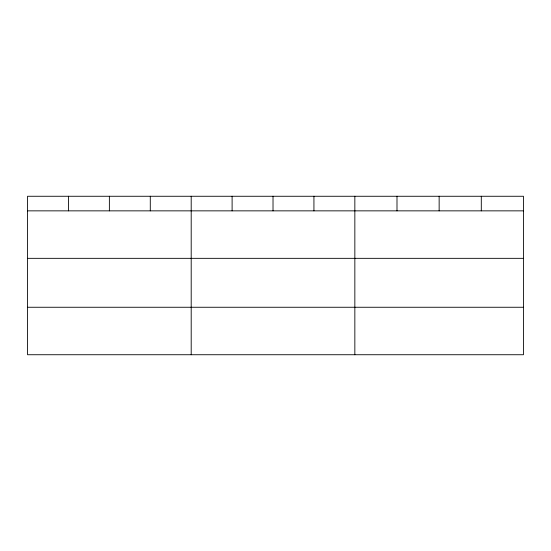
<?xml version="1.0" encoding="UTF-8"?>
<svg xmlns="http://www.w3.org/2000/svg" width="551" height="551" viewBox="0 0 551 551"><rect width="100%" height="100%" fill="white"/><g stroke="black" fill="none" stroke-linecap="round" stroke-linejoin="round"><path stroke-width="0.83" d="M523.45 258.336L523.45 196.266L27.55 196.266L27.55 354.734L523.45 354.734L523.45 258.336L27.55 258.336M27.55 210.854L523.45 210.854M27.55 307.258L523.45 307.258M481.298 196.266L481.298 210.854M439.147 196.266L439.147 210.854M396.995 196.266L396.995 210.854M354.844 196.266L354.844 354.734M313.932 196.266L313.932 210.854M273.02 196.266L273.02 210.854M232.109 196.266L232.109 210.854M191.197 196.266L191.197 354.734M150.285 196.266L150.285 210.854M109.374 196.266L109.374 210.854M68.462 196.266L68.462 210.854"/></g></svg>
